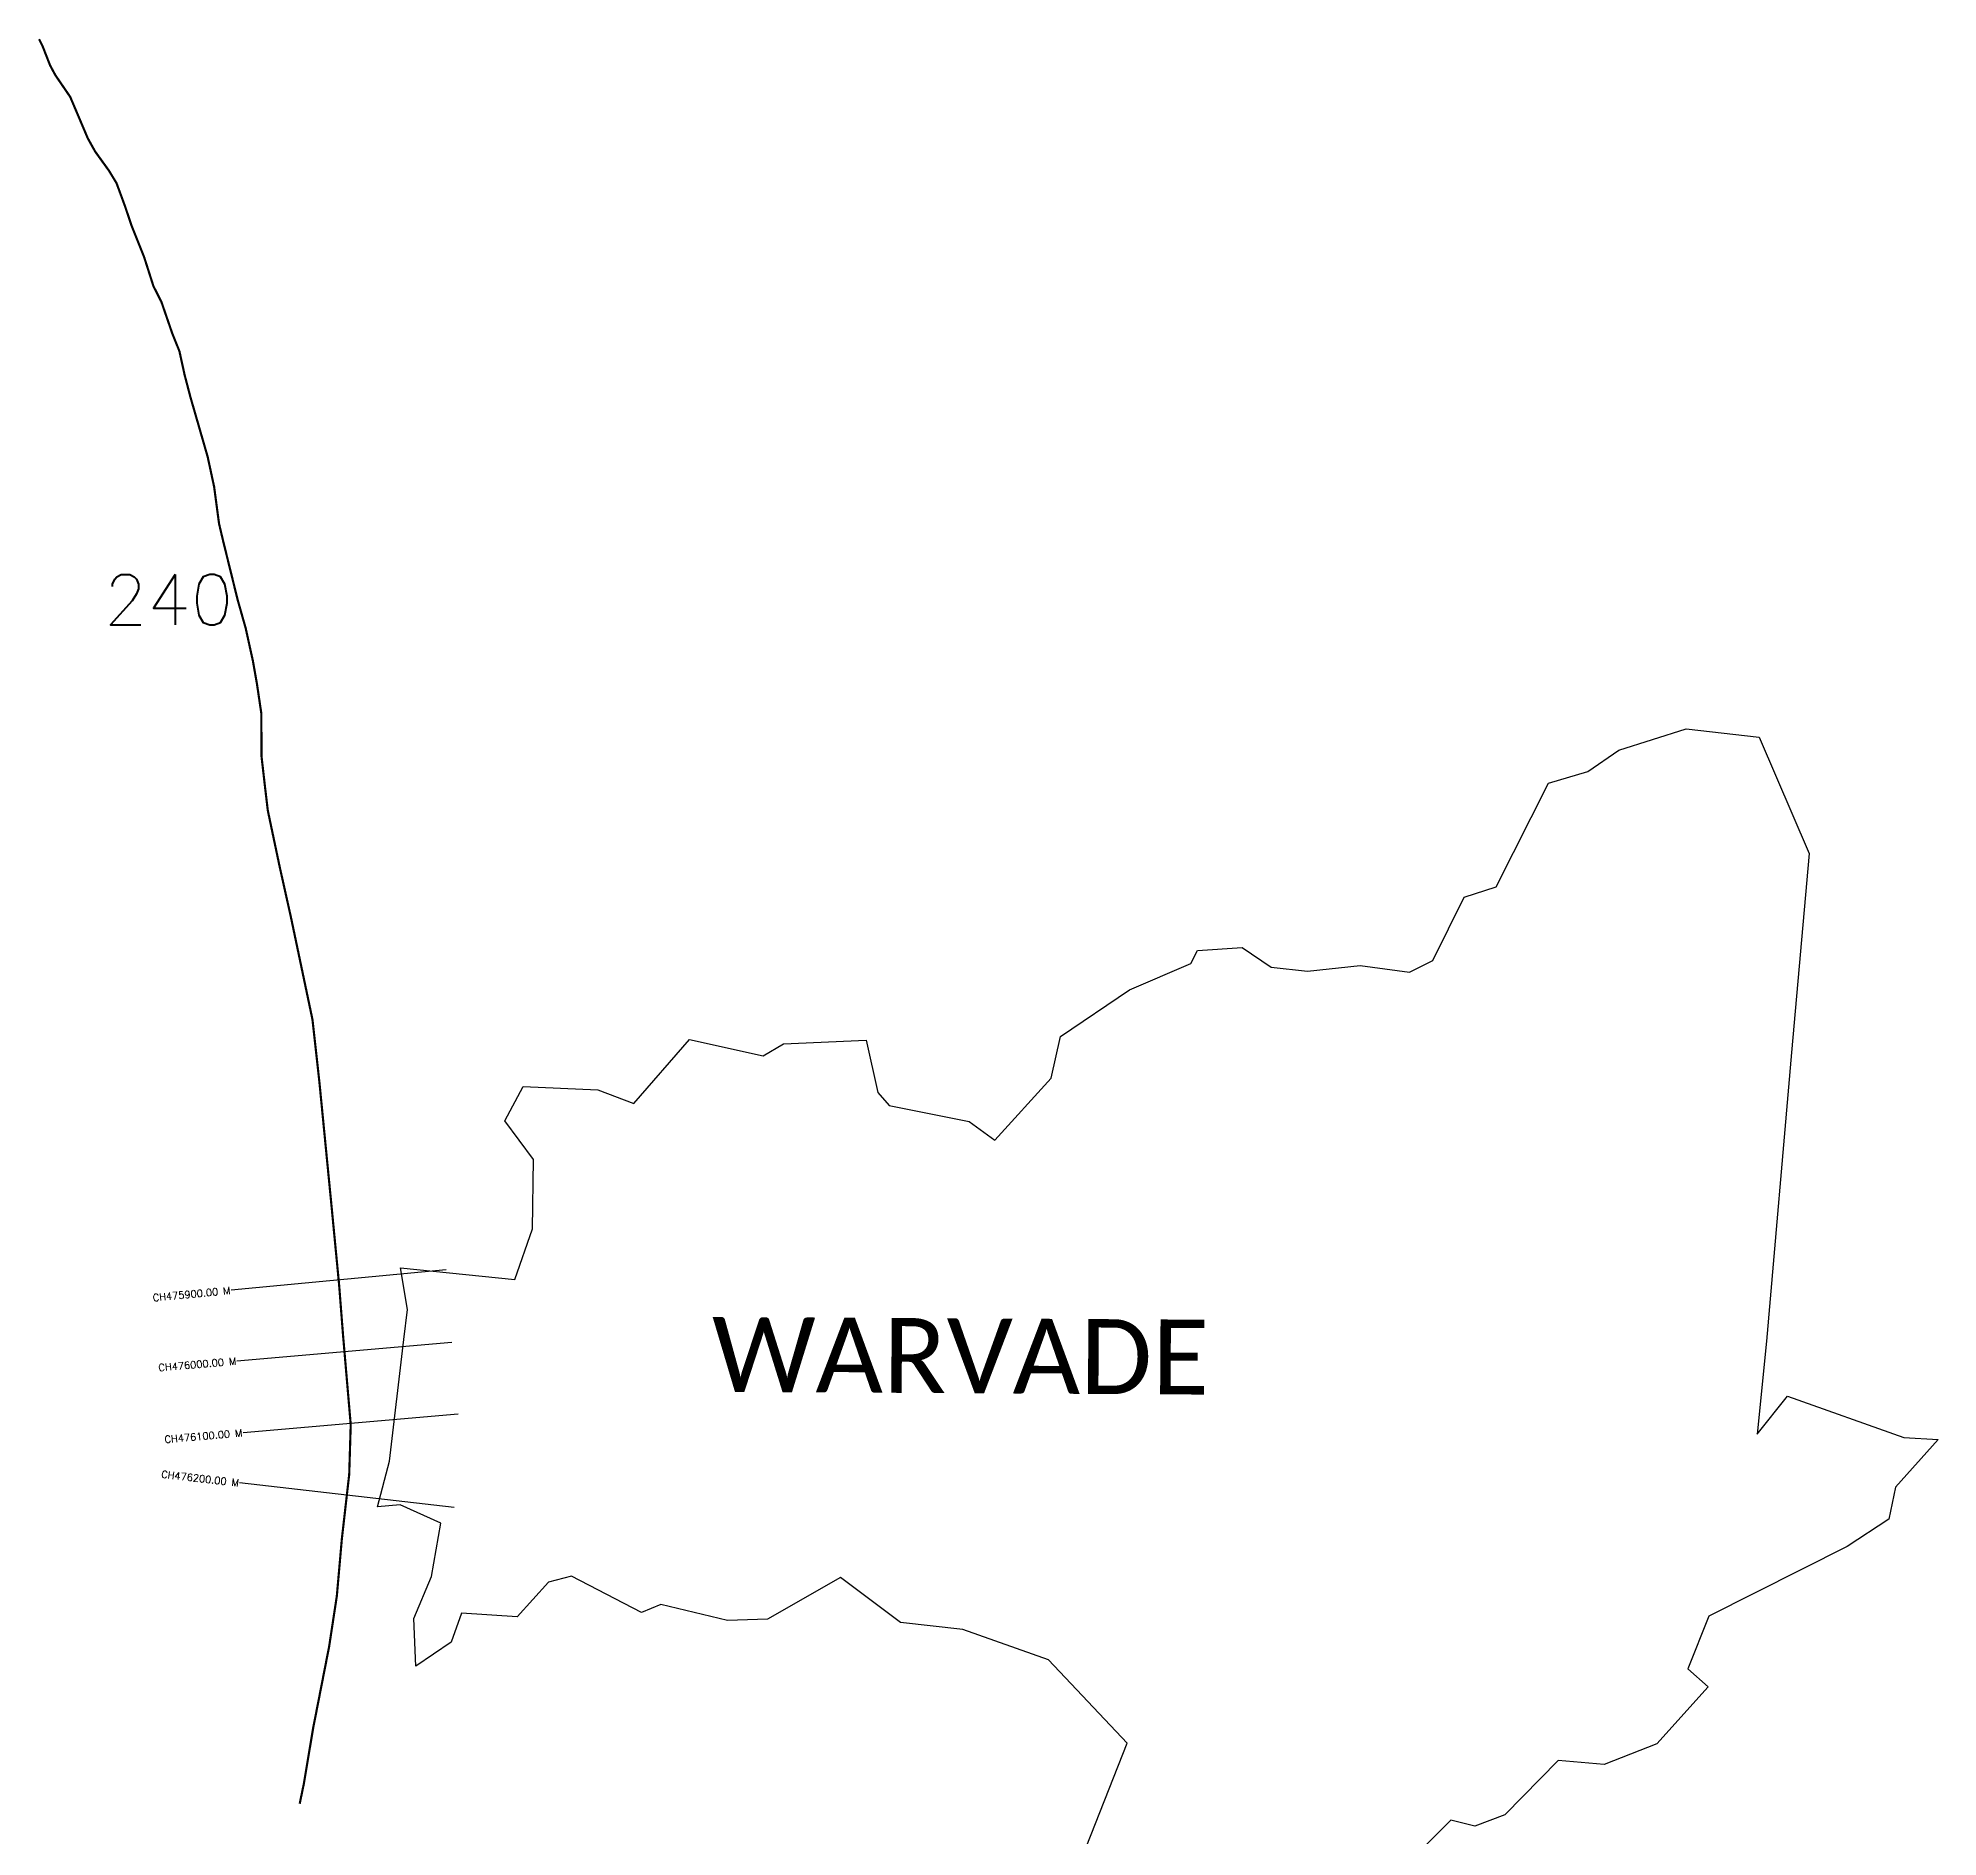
# Model space of a CAD drawing. Header units: metres. Extents: x 313098 to 315738, y 1901023 to 1905489.
# Drawn here: x 313098 to 315738, y 1902989 to 1905489 of the extents above; entities that cross this region are included whole.
import ezdxf
from ezdxf.enums import TextEntityAlignment as Align

# ---------------------------------------------------------------- set-up
doc = ezdxf.new("R2010")
doc.units = ezdxf.units.M
for name, color, linetype in [('CS', 134, 'Continuous'), ('CSMark', 6, 'Continuous'), ('NATURALLY PROTECTED', 3, 'Continuous'), ('VILLAGE NAME', 250, 'Continuous')]:
    doc.layers.add(name, color=color, linetype=linetype)
doc.styles.get("Standard").update_dxf_attribs({"font": 'simplex.shx'})

msp = doc.modelspace()

# ---------------------------------------------------------------- linework, layer by layer
at = {"color": 6, "flags": 128}
for points in [[(313601.9, 1903779.7), (313760.6, 1903763.4), (313785.1, 1903833.8), (313786.5, 1903930.1), (313746.8, 1903983.9), (313772.3, 1904031.7), (313876.2, 1904027), (313925.9, 1904008.1), (314003.6, 1904097), (314105.7, 1904074.5), (314133.8, 1904091.2), (314249, 1904096), (314264.9, 1904023.2), (314281, 1904005.4), (314392, 1903983.2), (314427.7, 1903957.2), (314506, 1904043.2), (314518.9, 1904101.4), (314614.5, 1904166.3), (314700.1, 1904202.6), (314709.1, 1904220.8), (314771.3, 1904225), (314811.6, 1904197.8), (314862.2, 1904191.8), (314935.1, 1904199.9), (315003.6, 1904190.6), (315036.1, 1904206.8), (315079.5, 1904294.9), (315124.1, 1904309.4), (315196.6, 1904453.1), (315251.5, 1904469.6), (315294.5, 1904499.1), (315388.2, 1904529), (315489.7, 1904517.3), (315558.9, 1904355.6), (315534.5, 1904079.1), (315499.8, 1903677.7), (315486.9, 1903548.7), (315528.7, 1903601.4), (315690.3, 1903544.1), (315738, 1903541.1), (315679, 1903475.1), (315669.6, 1903430.4), (315612, 1903392.6), (315419.7, 1903295.4), (315390.5, 1903222.3), (315418.7, 1903197.6), (315347.5, 1903118.3), (315274, 1903089.6), (315210.3, 1903094.9), (315136.3, 1903019.6), (315094.5, 1903003.8), (315061, 1903012.2), (314988.9, 1902939.9)], [(314510.5, 1902863), (314611.4, 1903119.2), (314502.2, 1903235), (314383.3, 1903277.1), (314296.7, 1903287), (314213.1, 1903349.2), (314111.7, 1903291.6), (314056, 1903289.8), (313963.5, 1903311.8), (313936.7, 1903300.7), (313839.3, 1903351), (313807.3, 1903342.9), (313763.8, 1903294.7), (313686.4, 1903299.7), (313672.4, 1903259.5), (313623, 1903226.1), (313620.2, 1903292.3), (313645, 1903350.7), (313658, 1903424.9), (313601.2, 1903450.4), (313570.1, 1903447.8), (313586.4, 1903511.1), (313606.5, 1903680), (313611.4, 1903722), (313601.9, 1903779.7)]]:
    msp.add_lwpolyline(points, dxfattribs=at)
at = {"layer": 'CS'}
for p, q in [((313665.2, 1903777.1), (313366.6, 1903748.5)), ((313673.4, 1903676), (313374.6, 1903650.2)), ((313682, 1903576.4), (313383.1, 1903550.6)), ((313676.3, 1903446.8), (313378.2, 1903480.7))]:
    msp.add_line(p, q, dxfattribs=at)
at = {"layer": 'NATURALLY PROTECTED', "const_width": 3, "flags": 128}
msp.add_lwpolyline([(313099.7, 1905487.4), (313104.6, 1905477.5), (313115, 1905450.9), (313122.3, 1905437.3), (313143, 1905407), (313167.4, 1905349.5), (313177.7, 1905331), (313196.9, 1905304.4), (313207.4, 1905287), (313219.4, 1905254.3), (313228, 1905228.7), (313245.8, 1905184), (313258.6, 1905144), (313269.7, 1905122.1), (313284.6, 1905078.8), (313294.7, 1905053.6), (313302, 1905020.3), (313310.2, 1904989.1), (313323, 1904944.8), (313333.9, 1904907), (313342.9, 1904865.3), (313349.8, 1904813.7), (313355.7, 1904788.8), (313375.6, 1904708.1), (313386.7, 1904668.9), (313396.7, 1904623.6), (313402.4, 1904591.4), (313408.5, 1904550.2), (313408.8, 1904490.1), (313413.8, 1904446.5), (313417.5, 1904415.3), (313434, 1904337), (313449.4, 1904268), (313479.6, 1904124.5), (313489.2, 1904037.7), (313505.8, 1903868), (313516.6, 1903755.8), (313522, 1903686.5), (313532.7, 1903561.9), (313530.6, 1903492.7), (313520.4, 1903403.2), (313513.4, 1903323.6), (313502.7, 1903253.4), (313480.5, 1903140.1), (313467.6, 1903062.9), (313461.8, 1903034.9)], dxfattribs=at)

# ---------------------------------------------------------------- texts
at = {"insert": (313189.9, 1904743.3), "char_height": 70, "attachment_point": 1}
msp.add_mtext_dynamic_manual_height_columns('240', width=95.172, gutter_width=1, heights=[0], dxfattribs=at)
at = {"layer": 'CSMark'}
for s, rotation, p in [('CH475900.00 M', 5.4763, (313365.6, 1903748.4)), ('CH476000.00 M', 4.9292, (313373.6, 1903650.2)), ('CH476100.00 M', 4.9292, (313382.1, 1903550.5)), ('CH476200.00 M', 353.5064, (313377.3, 1903480.8))]:
    msp.add_text(s, height=10, rotation=rotation, dxfattribs=at).set_placement(p, align=Align.MIDDLE_RIGHT)
at = {"layer": 'VILLAGE NAME', "insert": (314034.6, 1903711.5), "char_height": 104.042, "attachment_point": 1, "rotation": 359.6762}
msp.add_mtext_dynamic_manual_height_columns('{\\fCalibri|b0|i0|c0|p34;WARVADE}', width=1632.383, gutter_width=520.2, heights=[0], dxfattribs=at)

doc.saveas('drawing.dxf')
